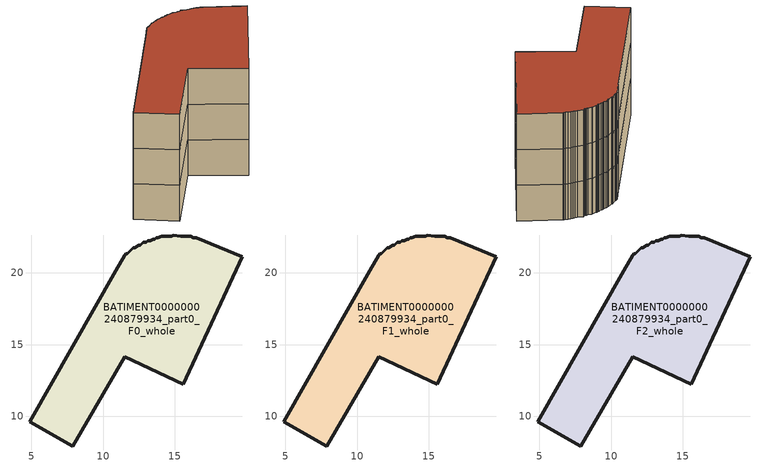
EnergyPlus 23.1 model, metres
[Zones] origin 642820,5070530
BATIMENT0000000240879934_part0_F0_whole
 floor ground (EU_floor_Construction): 19.7,21.14 15.6,12.23 11.5,14.14 7.89,7.93 4.89,9.63 10.9,20.14 11.5,21.24 11.6,21.34 11.7,21.34 11.8,21.44 12,21.64 12.1,21.74 12.2,21.74 12.5,21.94 12.6,21.94 12.7,22.04 12.8,22.14 13,22.14 13.1,22.24 13.2,22.24 13.3,22.24 13.5,22.34 13.6,22.34 13.7,22.44 13.8,22.44 14.1,22.54 14.2,22.54 14.5,22.54 14.6,22.54 14.7,22.54 14.8,22.54 14.9,22.64 15.4,22.54 15.6,22.54 15.7,22.54 15.9,22.54 16.1,22.54 16.3,22.44 16.4,22.44 16.5,22.44 z0
 wall outside (EU_wall_Construction): 19.7,21.14 16.5,22.44 16.4,22.44 16.3,22.44 16.1,22.54 15.9,22.54 15.7,22.54 15.6,22.54 15.4,22.54 14.9,22.64 14.8,22.54 14.7,22.54 14.6,22.54 14.5,22.54 14.2,22.54 14.1,22.54 13.8,22.44 13.7,22.44 13.6,22.34 13.5,22.34 13.3,22.24 13.2,22.24 13.1,22.24 13,22.14 12.8,22.14 12.7,22.04 12.6,21.94 12.5,21.94 12.2,21.74 12.1,21.74 12,21.64 11.8,21.44 11.7,21.34 11.6,21.34 11.5,21.24 10.9,20.14 4.89,9.63 7.89,7.93 11.5,14.14 15.6,12.23 19.7,21.14 z0:3
BATIMENT0000000240879934_part0_F1_whole
 floor to BATIMENT0000000240879934_part0_F0_whole (EU_floor_Construction): 19.7,21.14 15.6,12.23 11.5,14.14 7.89,7.93 4.89,9.63 10.9,20.14 11.5,21.24 11.6,21.34 11.7,21.34 11.8,21.44 12,21.64 12.1,21.74 12.2,21.74 12.5,21.94 12.6,21.94 12.7,22.04 12.8,22.14 13,22.14 13.1,22.24 13.2,22.24 13.3,22.24 13.5,22.34 13.6,22.34 13.7,22.44 13.8,22.44 14.1,22.54 14.2,22.54 14.5,22.54 14.7,22.54 14.8,22.54 14.9,22.64 15.4,22.54 15.6,22.54 15.7,22.54 15.9,22.54 16.1,22.54 16.3,22.44 16.4,22.44 16.5,22.44 z3
 wall outside (EU_wall_Construction): 19.7,21.14 16.5,22.44 16.4,22.44 16.3,22.44 16.1,22.54 15.9,22.54 15.7,22.54 15.6,22.54 15.4,22.54 14.9,22.64 14.8,22.54 14.7,22.54 14.6,22.54 14.5,22.54 14.2,22.54 14.1,22.54 13.8,22.44 13.7,22.44 13.6,22.34 13.5,22.34 13.3,22.24 13.2,22.24 13.1,22.24 13,22.14 12.8,22.14 12.7,22.04 12.6,21.94 12.5,21.94 12.2,21.74 12.1,21.74 12,21.64 11.8,21.44 11.7,21.34 11.6,21.34 11.5,21.24 10.9,20.14 4.89,9.63 7.89,7.93 11.5,14.14 15.6,12.23 19.7,21.14 z3:6
BATIMENT0000000240879934_part0_F2_whole
 floor to BATIMENT0000000240879934_part0_F1_whole (EU_floor_Construction): 19.7,21.14 15.6,12.23 11.5,14.14 7.89,7.93 4.89,9.63 10.9,20.14 11.5,21.24 11.6,21.34 11.7,21.34 11.8,21.44 12,21.64 12.1,21.74 12.2,21.74 12.5,21.94 12.6,21.94 12.7,22.04 12.8,22.14 13,22.14 13.1,22.24 13.2,22.24 13.3,22.24 13.5,22.34 13.6,22.34 13.7,22.44 13.8,22.44 14.1,22.54 14.2,22.54 14.5,22.54 14.7,22.54 14.8,22.54 14.9,22.64 15.4,22.54 15.6,22.54 15.7,22.54 15.9,22.54 16.1,22.54 16.3,22.44 16.4,22.44 16.5,22.44 z6
 wall outside (EU_wall_Construction): 19.7,21.14 16.5,22.44 16.4,22.44 16.3,22.44 16.1,22.54 15.9,22.54 15.7,22.54 15.6,22.54 15.4,22.54 14.9,22.64 14.8,22.54 14.7,22.54 14.6,22.54 14.5,22.54 14.2,22.54 14.1,22.54 13.8,22.44 13.7,22.44 13.6,22.34 13.5,22.34 13.3,22.24 13.2,22.24 13.1,22.24 13,22.14 12.8,22.14 12.7,22.04 12.6,21.94 12.5,21.94 12.2,21.74 12.1,21.74 12,21.64 11.8,21.44 11.7,21.34 11.6,21.34 11.5,21.24 10.9,20.14 4.89,9.63 7.89,7.93 11.5,14.14 15.6,12.23 19.7,21.14 z6:9
 roof outside (EU_roof_Construction): 15.6,12.23 19.7,21.14 16.5,22.44 16.4,22.44 16.3,22.44 16.1,22.54 15.9,22.54 15.7,22.54 15.6,22.54 15.4,22.54 14.9,22.64 14.8,22.54 14.7,22.54 14.6,22.54 14.5,22.54 14.2,22.54 14.1,22.54 13.8,22.44 13.7,22.44 13.6,22.34 13.5,22.34 13.3,22.24 13.2,22.24 13.1,22.24 13,22.14 12.8,22.14 12.7,22.04 12.6,21.94 12.5,21.94 12.2,21.74 12.1,21.74 12,21.64 11.8,21.44 11.7,21.34 11.6,21.34 11.5,21.24 10.9,20.14 4.89,9.63 7.89,7.93 11.5,14.14 z9
[Building]
EU S2 Campaign: North Axis=0; Terrain=City; Solar Distribution=FullExterior
[Site:Location]
Lyon-Bron: Latitude=45.75; Longitude=5; Time Zone=1; Elevation=198
[SizingPeriod:WeatherFileDays]
AnnualSizingPeriod: Begin Month=1; Begin Day of Month=1; End Month=12; End Day of Month=31; Day of Week for Start Day=Monday; Use Weather File Daylight Saving Period=No; Use Weather File Rain and Snow Indicators=No
[MATERIAL]
EU_InternalMass_Material: Roughness=MediumRough; Thickness=0.1; Conductivity=1; Density=1800; Specific Heat=900; Thermal Absorptance=0.9; Solar Absorptance=0.7; Visible Absorptance=0.7
[MATERIAL:NOMASS] Roughness=MediumRough; Thermal Absorptance=0.9; Solar Absorptance=0.7; Visible Absorptance=0.7
Name | Thermal Resistance
EU_wall_NoMass | 0.745955
EU_roof_NoMass | 1.03814
EU_floor_NoMass | 0.531915
[CONSTRUCTION]
EU_wall_Construction: EU_wall_NoMass
EU_roof_Construction: EU_roof_NoMass
EU_floor_Construction: EU_floor_NoMass
EU_InternalMass_Construction: EU_InternalMass_Material
[ZONE] Type=1; Multiplier=1; Ceiling Height=autocalculate; Volume=282.954; Floor Area=autocalculate; Part of Total Floor Area=Yes
BATIMENT0000000240879934_part0_F0_whole; BATIMENT0000000240879934_part0_F1_whole; BATIMENT0000000240879934_part0_F2_whole
[INTERNALMASS] Construction=EU_InternalMass_Construction; Surface Area=94.3183
Name | Zone or ZoneList
BATIMENT0000000240879934_part0_F0_whole_EU_InternalMass | BATIMENT0000000240879934_part0_F0_whole
BATIMENT0000000240879934_part0_F1_whole_EU_InternalMass | BATIMENT0000000240879934_part0_F1_whole
BATIMENT0000000240879934_part0_F2_whole_EU_InternalMass | BATIMENT0000000240879934_part0_F2_whole
[OTHEREQUIPMENT] Fuel Type=Electricity; Design Level Calculation Method=Watts/Area; Power per Zone Floor Area=1; Fraction Latent=0; Fraction Radiant=0; Fraction Lost=0; Carbon Dioxide Generation Rate=0; EndUse Subcategory=EU_Step8_InternalGains
Name | Zone or ZoneList or Space or SpaceList | Schedule
EU_Step8_InternalGain_BATIMENT0000000240879934_part0_F0_whole_f000 | BATIMENT0000000240879934_part0_F0_whole | EU_Step8_GainSchedule_BATIMENT0000000240879934_part0_F0_whole_f000
EU_Step8_InternalGain_BATIMENT0000000240879934_part0_F1_whole_f000 | BATIMENT0000000240879934_part0_F1_whole | EU_Step8_GainSchedule_BATIMENT0000000240879934_part0_F1_whole_f000
EU_Step8_InternalGain_BATIMENT0000000240879934_part0_F2_whole_f000 | BATIMENT0000000240879934_part0_F2_whole | EU_Step8_GainSchedule_BATIMENT0000000240879934_part0_F2_whole_f000
[ZONEVENTILATION:DESIGNFLOWRATE] Schedule=EU_AlwaysOn; Design Flow Rate Calculation Method=AirChanges/Hour; Air Changes per Hour=0.64; Ventilation Type=Natural; Fan Pressure Rise=0; Fan Total Efficiency=1; Constant Term Coefficient=1; Temperature Term Coefficient=0; Velocity Term Coefficient=0; Velocity Squared Term Coefficient=0; Minimum Indoor Temperature=-100; Maximum Indoor Temperature=100; Delta Temperature=-100; Minimum Outdoor Temperature=-100; Maximum Outdoor Temperature=100; Maximum Wind Speed=40
Name | Zone or ZoneList or Space or SpaceList
EU_ConstantAir_BATIMENT0000000240879934_part0_F0_whole | BATIMENT0000000240879934_part0_F0_whole
EU_ConstantAir_BATIMENT0000000240879934_part0_F1_whole | BATIMENT0000000240879934_part0_F1_whole
EU_ConstantAir_BATIMENT0000000240879934_part0_F2_whole | BATIMENT0000000240879934_part0_F2_whole
[HVACTEMPLATE:THERMOSTAT] Constant Heating Setpoint=20; Constant Cooling Setpoint=50
EU_HeatOnly_BATIMENT0000000240879934_part0_F0_whole; EU_HeatOnly_BATIMENT0000000240879934_part0_F1_whole; EU_HeatOnly_BATIMENT0000000240879934_part0_F2_whole
[HVACTEMPLATE:ZONE:IDEALLOADSAIRSYSTEM] System Availability Schedule=EU_AlwaysOn; Maximum Heating Supply Air Temperature=50; Minimum Cooling Supply Air Temperature=13; Maximum Heating Supply Air Humidity Ratio=0.0156; Minimum Cooling Supply Air Humidity Ratio=0.0077; Heating Limit=NoLimit; Cooling Limit=NoLimit; Heating Availability Schedule=EU_AlwaysOn; Cooling Availability Schedule=EU_CoolingOff; Dehumidification Control Type=ConstantSensibleHeatRatio; Cooling Sensible Heat Ratio=0.7; Dehumidification Setpoint=60; Humidification Control Type=None; Humidification Setpoint=30; Outdoor Air Method=None; Outdoor Air Flow Rate per Person=0.00944; Outdoor Air Flow Rate per Zone Floor Area=0; Outdoor Air Flow Rate per Zone=0; Demand Controlled Ventilation Type=None; Outdoor Air Economizer Type=NoEconomizer; Heat Recovery Type=None; Sensible Heat Recovery Effectiveness=0.7; Latent Heat Recovery Effectiveness=0.65
Name | Template Thermostat
BATIMENT0000000240879934_part0_F0_whole | EU_HeatOnly_BATIMENT0000000240879934_part0_F0_whole
BATIMENT0000000240879934_part0_F1_whole | EU_HeatOnly_BATIMENT0000000240879934_part0_F1_whole
BATIMENT0000000240879934_part0_F2_whole | EU_HeatOnly_BATIMENT0000000240879934_part0_F2_whole
[SIZING:ZONE] Zone Cooling Design Supply Air Temperature Input Method=SupplyAirTemperature; Zone Cooling Design Supply Air Temperature=13; Zone Heating Design Supply Air Temperature Input Method=SupplyAirTemperature; Zone Heating Design Supply Air Temperature=50; Zone Cooling Design Supply Air Humidity Ratio=0.008; Zone Heating Design Supply Air Humidity Ratio=0.008; Cooling Design Air Flow Method=DesignDay; Cooling Design Air Flow Rate=0; Cooling Minimum Air Flow per Zone Floor Area=0.000762; Cooling Minimum Air Flow=0; Cooling Minimum Air Flow Fraction=0.2; Heating Design Air Flow Method=DesignDay; Heating Design Air Flow Rate=0; Heating Maximum Air Flow per Zone Floor Area=0.002032; Heating Maximum Air Flow=0.141576; Heating Maximum Air Flow Fraction=0.3; Account for Dedicated Outdoor Air System=No; Dedicated Outdoor Air System Control Strategy=NeutralSupplyAir; Dedicated Outdoor Air Low Setpoint Temperature for Design=autosize; Dedicated Outdoor Air High Setpoint Temperature for Design=autosize; Zone Load Sizing Method=Sensible Load Only No Latent Load; Zone Latent Cooling Design Supply Air Humidity Ratio Input Method=HumidityRatioDifference; Zone Cooling Design Supply Air Humidity Ratio Difference=0.005; Zone Latent Heating Design Supply Air Humidity Ratio Input Method=HumidityRatioDifference; Zone Humidification Design Supply Air Humidity Ratio Difference=0.005
BATIMENT0000000240879934_part0_F0_whole; BATIMENT0000000240879934_part0_F1_whole; BATIMENT0000000240879934_part0_F2_whole
[SCHEDULE:CONSTANT]
Name | Hourly Value
EU_AlwaysOn | 1
EU_CoolingOff | 0
[SCHEDULE:FILE] Column Number=1; Rows to Skip at Top=0; Number of Hours of Data=8760; Column Separator=Comma; Interpolate to Timestep=No; Minutes per Item=60; Adjust Schedule for Daylight Savings=Yes
Name | File
EU_Step8_GainSchedule_BATIMENT0000000240879934_part0_F0_whole_f000 | C:\Users\o_iseri\Desktop\OpenUBEM\openubem\outputs\eu_evidence\EU-04\s3\s3_campaign\FR-LYO-HAUTCOEURPENTES\BATIMENT0000000240879934_part0\BATIMENT0000000240879934_part0_F0_whole_f000_gain.csv
EU_Step8_GainSchedule_BATIMENT0000000240879934_part0_F1_whole_f000 | C:\Users\o_iseri\Desktop\OpenUBEM\openubem\outputs\eu_evidence\EU-04\s3\s3_campaign\FR-LYO-HAUTCOEURPENTES\BATIMENT0000000240879934_part0\BATIMENT0000000240879934_part0_F1_whole_f000_gain.csv
EU_Step8_GainSchedule_BATIMENT0000000240879934_part0_F2_whole_f000 | C:\Users\o_iseri\Desktop\OpenUBEM\openubem\outputs\eu_evidence\EU-04\s3\s3_campaign\FR-LYO-HAUTCOEURPENTES\BATIMENT0000000240879934_part0\BATIMENT0000000240879934_part0_F2_whole_f000_gain.csv
